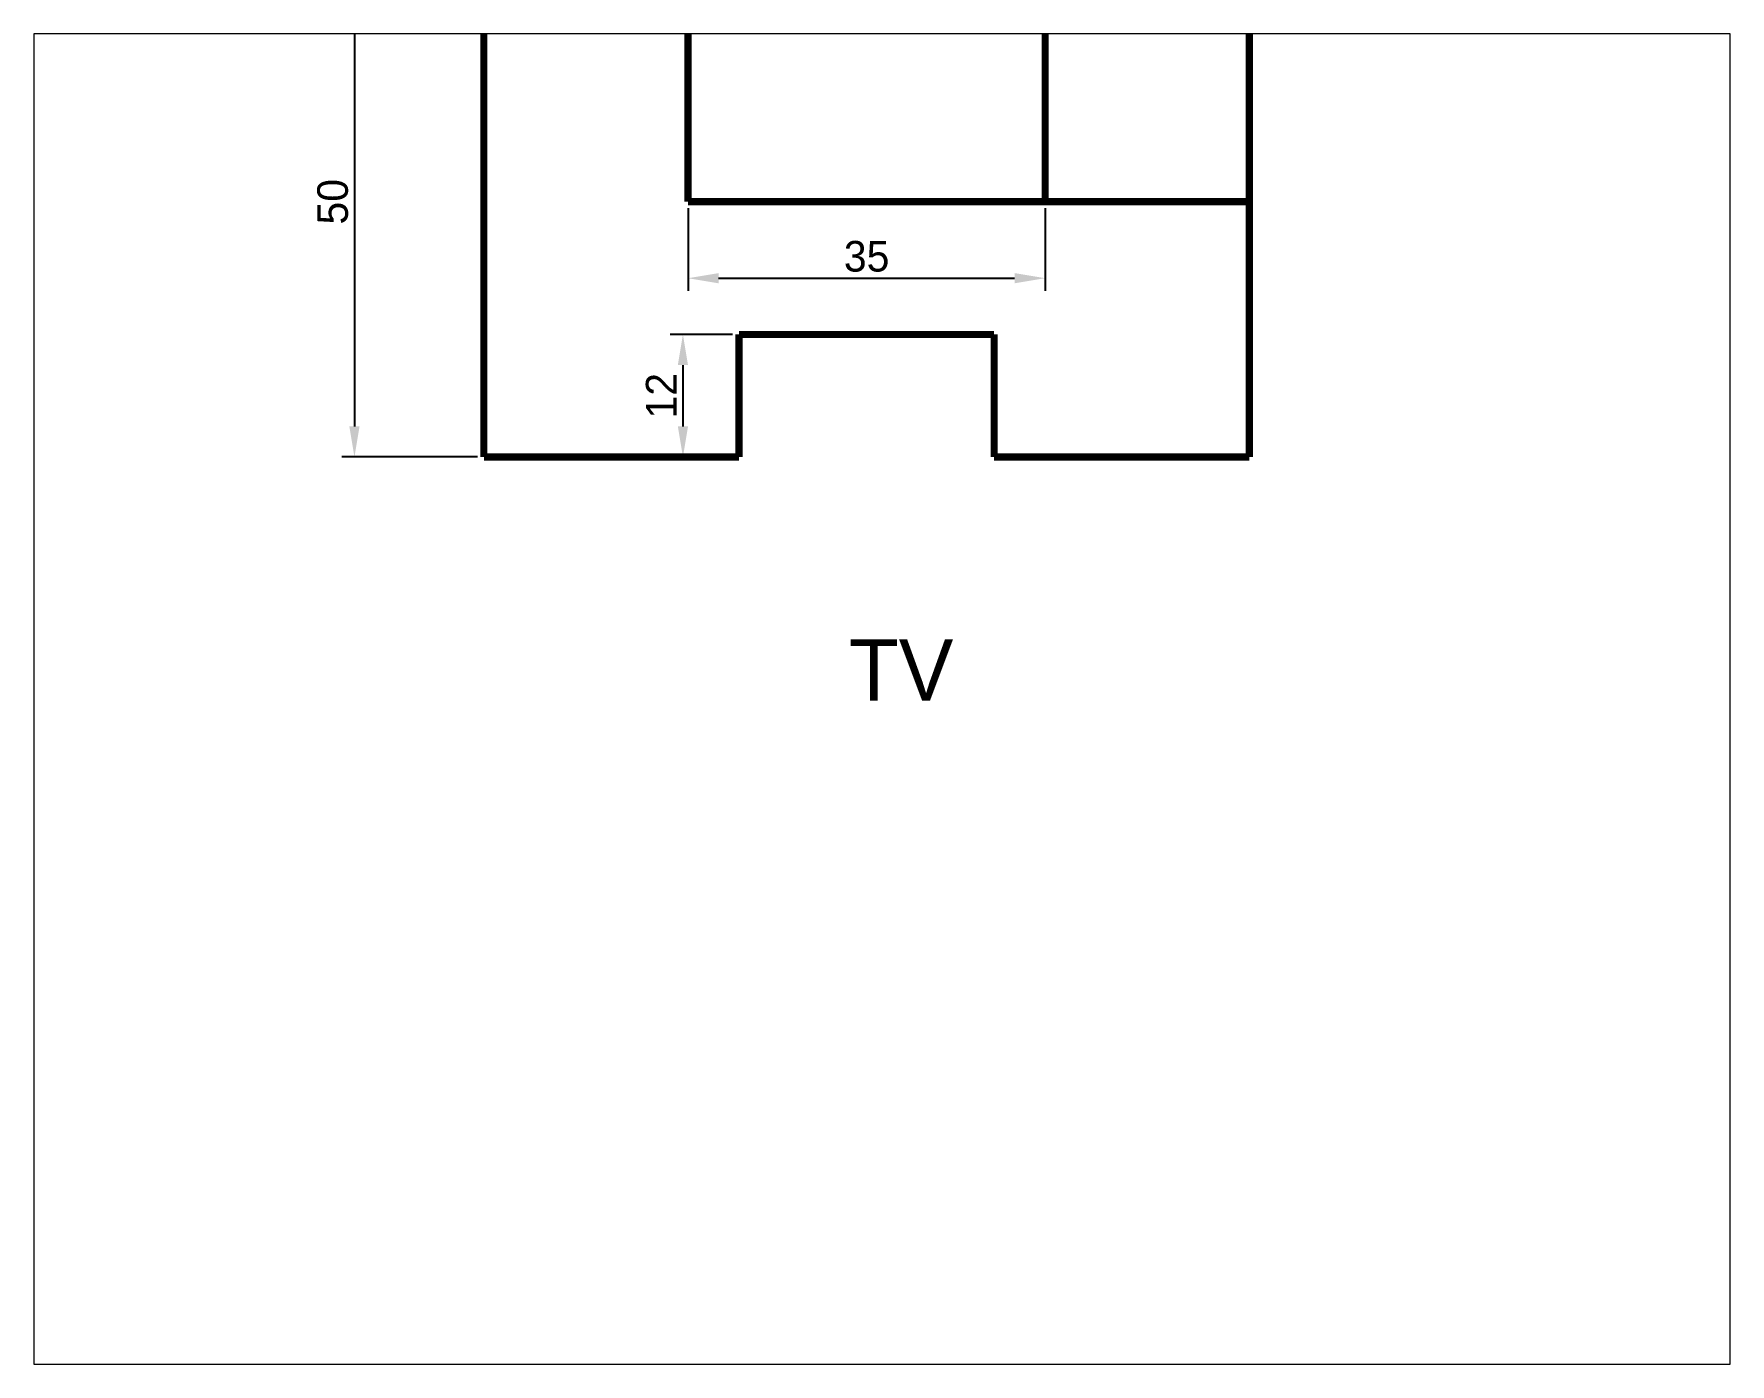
# Paper-space layout 'Layout1' of a CAD drawing. Header units: millimetres. Extents: x 30 to 267, y 10 to 197.
# The model-space entities are those that its viewports show. They can reach past a viewport. Long polylines and large blocks are cut down to what shows.
import ezdxf

# ---------------------------------------------------------------- set-up
doc = ezdxf.new("R2010")
doc.units = ezdxf.units.MM
doc.header["$LTSCALE"] = 0.2
doc.dimstyles.new('ISO-25', dxfattribs={"dimtxt": 3, "dimasz": 3, "dimexe": 1.25, "dimexo": 0.625, "dimtad": 1, "dimtxsty": 'Standard', "dimcen": 2.5, "dimclrd": 256, "dimadec": 0, "dimazin": 0, "dimtfac": 1, "dimtmove": 0, "dimatfit": 3, "dimfxl": 1, "dimarcsym": 0})

# ---------------------------------------------------------------- blocks, each defined once
blk = doc.blocks.new('*D26')
at = {"color": 0, "lineweight": -2, "transparency": 16777216}
for p, q in [((377.31, 1114.27), (364, 1114.27)), ((377.31, 1064.27), (364, 1064.27))]:
    blk.add_line(p, q, dxfattribs=at)
at = {"lineweight": -2, "transparency": 16777216}
blk.add_line((365.25, 1111.27), (365.25, 1067.27), dxfattribs=at)
at = {"transparency": 16777216}
for points in [[(364.75, 1111.27), (365.75, 1111.27), (365.25, 1114.27)], [(364.75, 1067.27), (365.75, 1067.27), (365.25, 1064.27)]]:
    blk.add_solid(points, dxfattribs=at)
at = {"layer": 'Defpoints', "color": 0, "transparency": 16777216}
for p in [(377.94, 1114.27), (365.25, 1064.27), (377.94, 1064.27)]:
    blk.add_point(p, dxfattribs=at)
at = {"color": 0, "transparency": 16777216, "insert": (363.13, 1089.27), "char_height": 3, "attachment_point": 5, "rotation": 90}
blk.add_mtext('50', dxfattribs=at)
blk = doc.blocks.new('*D27')
at = {"color": 0, "lineweight": -2, "transparency": 16777216}
for p, q in [((402.31, 1076.27), (396.19, 1076.27)), ((402.31, 1064.27), (396.19, 1064.27))]:
    blk.add_line(p, q, dxfattribs=at)
at = {"lineweight": -2, "transparency": 16777216}
blk.add_line((397.44, 1073.27), (397.44, 1067.27), dxfattribs=at)
at = {"transparency": 16777216}
for points in [[(396.94, 1073.27), (397.94, 1073.27), (397.44, 1076.27)], [(396.94, 1067.27), (397.94, 1067.27), (397.44, 1064.27)]]:
    blk.add_solid(points, dxfattribs=at)
at = {"layer": 'Defpoints', "color": 0, "transparency": 16777216}
for p in [(402.94, 1076.27), (397.44, 1064.27), (402.94, 1064.27)]:
    blk.add_point(p, dxfattribs=at)
at = {"color": 0, "transparency": 16777216, "insert": (395.31, 1070.27), "char_height": 3, "attachment_point": 5, "rotation": 90}
blk.add_mtext('12', dxfattribs=at)
blk = doc.blocks.new('*D29')
at = {"color": 0, "lineweight": -2, "transparency": 16777216}
for p, q in [((397.94, 1088.65), (397.94, 1080.53)), ((432.94, 1088.65), (432.94, 1080.53))]:
    blk.add_line(p, q, dxfattribs=at)
at = {"lineweight": -2, "transparency": 16777216}
blk.add_line((400.94, 1081.78), (429.94, 1081.78), dxfattribs=at)
at = {"transparency": 16777216}
for points in [[(400.94, 1082.28), (400.94, 1081.28), (397.94, 1081.78)], [(429.94, 1082.28), (429.94, 1081.28), (432.94, 1081.78)]]:
    blk.add_solid(points, dxfattribs=at)
at = {"layer": 'Defpoints', "color": 0, "transparency": 16777216}
for p in [(397.94, 1089.27), (432.94, 1089.27), (432.94, 1081.78)]:
    blk.add_point(p, dxfattribs=at)
at = {"color": 0, "transparency": 16777216, "insert": (415.44, 1083.91), "char_height": 3, "attachment_point": 5}
blk.add_mtext('35', dxfattribs=at)

msp = doc.modelspace()

# ---------------------------------------------------------------- linework, layer by layer
at = {"color": 1, "const_width": 0.7}
for points in [[(377.938, 1064.272), (377.938, 1114.272)], [(397.938, 1089.272), (397.938, 1114.272)], [(432.938, 1089.272), (432.938, 1114.272)], [(452.938, 1114.272), (452.938, 1089.272)], [(452.938, 1114.272), (452.938, 1064.272)], [(432.938, 1089.272), (397.938, 1089.272)], [(452.938, 1089.272), (432.938, 1089.272)], [(427.938, 1076.272), (402.938, 1076.272)], [(402.938, 1076.272), (402.938, 1064.272)], [(427.938, 1064.272), (427.938, 1076.272)], [(402.938, 1064.272), (377.938, 1064.272)], [(452.938, 1064.272), (427.938, 1064.272)]]:
    msp.add_lwpolyline(points, dxfattribs=at)

# ---------------------------------------------------------------- texts
at = {"color": 7, "true_color": 0xffffff, "insert": (413.687, 1046.405), "char_height": 6, "width": 247.37009, "attachment_point": 1}
msp.add_mtext('TV', dxfattribs=at)

# ---------------------------------------------------------------- dimensions: what is measured, and where the dimension line sits
at = {"color": 7, "true_color": 0xffffff}
for base, p1, p2, picture, middle in [((365.251, 1064.272), (377.938, 1114.272), (377.938, 1064.272), '*D26', (363.126, 1089.272)), ((397.437, 1064.272), (402.938, 1076.272), (402.938, 1064.272), '*D27', (395.312, 1070.272))]:
    dim = msp.add_linear_dim(base=base, p1=p1, p2=p2, angle=90, dimstyle='ISO-25', dxfattribs=at)
    dim.commit()
    dim.dimension.update_dxf_attribs({"geometry": picture, "text_midpoint": middle})
dim = msp.add_linear_dim(base=(432.938, 1081.784), p1=(397.938, 1089.272), p2=(432.938, 1089.272), dimstyle='ISO-25', dxfattribs=at)
dim.commit()
dim.dimension.update_dxf_attribs({"geometry": '*D29', "text_midpoint": (415.438, 1083.909)})

psp = doc.layouts.get("Layout1")

# ---------------------------------------------------------------- viewports
at = {"layer": '0', "color": 1}
psp.add_viewport(center=(148.5, 103.46), size=(237.6, 186.2596), view_center_point=(416.947, 1040.56), view_height=130.29562, dxfattribs=at)

doc.saveas('drawing.dxf')
